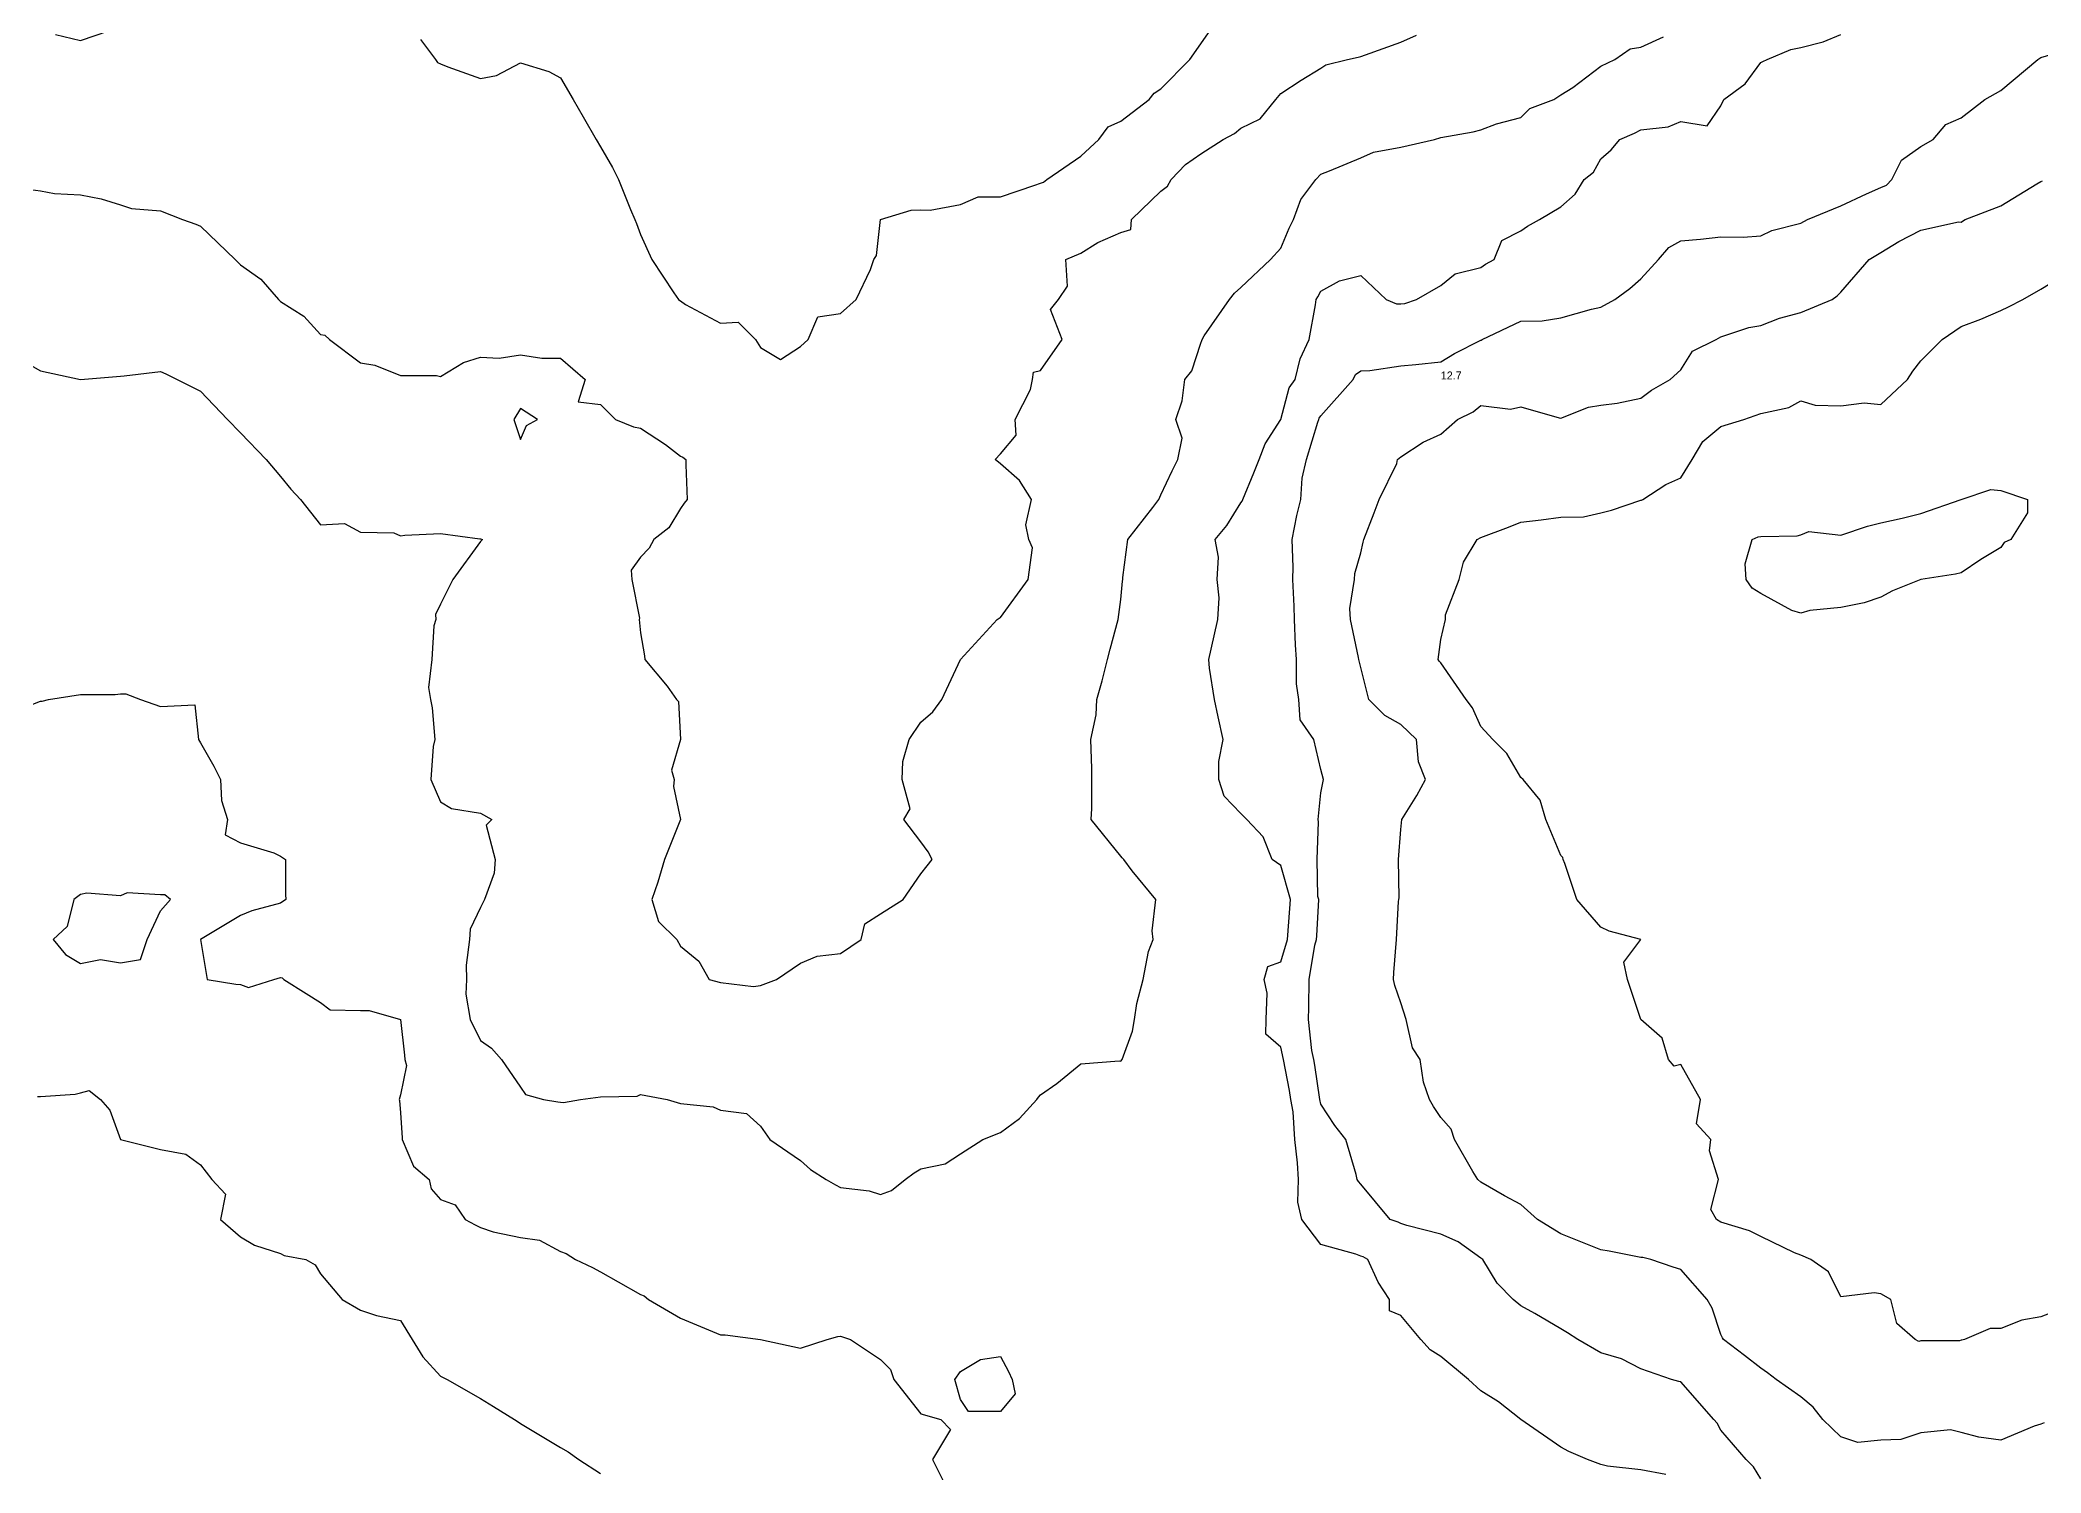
# Model space of a CAD drawing. Extents: x 0 to 650, y 0 to 881.
# Drawn here: x 235 to 485, y 258.3 to 437.4 of the extents above; entities that cross this region are included whole.
import ezdxf

# ---------------------------------------------------------------- set-up
doc = ezdxf.new("R2010")
doc.units = 0
for name, color, linetype in [('CONTOURS_MAJEURES', 3, 'CONTINUOUS'), ('CONTOURS_MINEURES', 8, 'CONTINUOUS'), ('POINTS_COTES', 7, 'CONTINUOUS')]:
    doc.layers.add(name, color=color, linetype=linetype)

msp = doc.modelspace()

# ---------------------------------------------------------------- linework, layer by layer
at = {"layer": 'CONTOURS_MAJEURES'}
for points in [[(232.499, 397.501), (235.003, 396.073), (240, 395.003), (244.997, 395.402), (245.452, 395.457), (250.005, 396.002), (250.699, 395.696), (252.087, 395.003), (254.03, 394.029), (255.002, 393.542), (258.4, 389.995), (259.999, 388.33), (263.197, 384.999), (264.996, 382.857), (266.303, 381.306), (267.5, 380.002), (270.004, 376.84), (273.002, 376.998), (275.001, 375.926), (279.165, 375.829), (279.998, 375.456), (280.563, 375.56), (284.995, 375.765), (289.914, 375.084), (290.003, 375.084), (290.23, 374.995), (290.003, 374.732), (286.536, 369.998), (284.995, 366.924), (284.371, 365.627), (284.401, 365.002), (284.189, 364.194), (283.935, 359.995), (283.51, 356.484), (283.746, 354.998), (283.958, 353.961), (284.282, 350.002), (284.099, 349.105), (283.806, 345.005), (284.995, 342.223), (286.377, 341.379), (290.003, 340.799), (291.431, 339.998), (290.717, 339.284), (291.844, 335.001), (291.71, 333.295), (290.503, 330.005), (290.336, 329.671), (290.003, 329.004), (288.725, 326.276), (288.638, 324.998), (288.2, 321.8), (288.236, 320.001), (288.164, 318.166), (288.692, 315.005), (290.003, 312.382), (291.391, 311.388), (292.633, 309.997), (295, 306.538), (295.606, 305.606), (297.856, 305.001), (299.679, 304.682), (299.998, 304.668), (300.382, 304.617), (302.496, 305.001), (304.995, 305.32), (309.585, 305.417), (310.003, 305.606), (313.334, 305.001), (315, 304.501), (319.088, 304.092), (319.997, 303.668), (323.237, 303.237), (325.005, 301.67), (326.158, 300.004), (330.002, 297.369), (331.251, 296.249), (333.214, 294.997), (334.342, 294.34), (334.999, 293.998), (338.568, 293.569), (339.996, 293.094), (341.378, 293.619), (343.078, 294.997), (344.196, 295.805), (345.004, 296.315), (348.046, 296.956), (350.001, 298.216), (352.777, 300.004), (354.998, 300.873), (357.372, 302.628), (359.52, 305.001), (359.71, 305.286), (359.996, 305.556), (361.999, 306.999), (365.003, 309.462), (369.808, 309.805), (370.001, 309.797), (370.167, 309.997), (371.463, 313.539), (371.714, 315.005), (371.999, 317.003), (372.804, 320.001), (373.483, 323.483), (374.037, 324.998), (373.934, 326.063), (374.403, 330.005), (371.428, 333.574), (370.385, 335.001), (370.182, 335.183), (370.001, 335.401), (366.293, 339.998), (366.382, 341.379), (366.382, 345.005), (366.382, 346.384), (366.253, 350.002), (366.914, 353.088), (367.033, 354.998), (367.685, 357.314), (368.335, 359.995), (368.692, 361.306), (369.698, 365.002), (370.001, 367.5), (370.218, 369.781), (370.25, 369.998), (370.264, 370.261), (370.909, 374.995), (373.998, 379.001), (374.785, 380.002), (374.998, 380.59), (376.412, 383.585), (377.139, 384.999), (377.675, 387.675), (376.901, 389.995), (377.675, 392.32), (377.996, 395.003), (378.908, 396.089), (379.995, 399.545), (380.134, 399.86), (380.162, 399.999), (380.45, 400.453), (383.612, 404.995), (384.208, 405.79), (385.003, 406.513), (388.71, 410.003), (390, 411.43), (391.063, 413.936), (391.612, 414.999), (392.498, 417.497), (394.372, 419.996), (394.997, 420.678), (396.11, 421.108), (400.005, 422.717), (401.571, 423.434), (405.002, 424.037), (409.23, 425.003), (409.999, 425.253), (414.039, 425.96), (414.996, 426.218), (416.956, 426.958), (420.004, 427.743), (421.132, 428.871), (424.119, 429.999), (425.001, 430.576), (426.5, 431.498), (429.998, 434.183), (431.747, 434.996), (433.67, 436.324), (434.996, 436.546), (437.826, 437.826)], [(477.503, 372.497), (475.005, 370.831), (474.337, 370.665), (469.997, 369.998), (466.428, 368.571), (465, 367.778), (462.918, 367.084), (460.003, 366.501), (456.108, 366.112), (454.995, 365.771), (453.884, 366.112), (449.998, 368.25), (448.905, 368.905), (448.157, 369.998), (448.054, 371.941), (448.927, 374.995), (449.657, 375.336), (449.998, 375.361), (454.519, 375.472), (454.995, 375.602), (455.996, 375.996), (460.003, 375.551), (463.334, 376.664), (465, 377.103), (467.665, 377.665), (469.997, 378.25), (475.005, 380.002), (478.753, 381.251), (480.002, 381.113), (483.333, 380.002), (483.333, 378.333), (481.251, 374.995), (480.386, 374.61), (480.002, 373.996), (477.503, 372.497)]]:
    msp.add_lwpolyline(points, dxfattribs=at)
at = {"layer": 'CONTOURS_MINEURES'}
for points in [[(232.499, 397.501), (235.003, 396.073), (240, 395.003), (244.997, 395.402), (245.452, 395.457), (250.005, 396.002), (250.699, 395.696), (252.087, 395.003), (254.03, 394.029), (255.002, 393.542), (258.4, 389.995), (259.999, 388.33), (263.197, 384.999), (264.996, 382.857), (266.303, 381.306), (267.5, 380.002), (270.004, 376.84), (273.002, 376.998), (275.001, 375.926), (279.165, 375.829), (279.998, 375.456), (280.563, 375.56), (284.995, 375.765), (289.914, 375.084), (290.003, 375.084), (290.23, 374.995), (290.003, 374.732), (286.536, 369.998), (284.995, 366.924), (284.371, 365.627), (284.401, 365.002), (284.189, 364.194), (283.935, 359.995), (283.51, 356.484), (283.746, 354.998), (283.958, 353.961), (284.282, 350.002), (284.099, 349.105), (283.806, 345.005), (284.995, 342.223), (286.377, 341.379), (290.003, 340.799), (291.431, 339.998), (290.717, 339.284), (291.844, 335.001), (291.71, 333.295), (290.503, 330.005), (290.336, 329.671), (290.003, 329.004), (288.725, 326.276), (288.638, 324.998), (288.2, 321.8), (288.236, 320.001), (288.164, 318.166), (288.692, 315.005), (290.003, 312.382), (291.391, 311.388), (292.633, 309.997), (295, 306.538), (295.606, 305.606), (297.856, 305.001), (299.679, 304.682), (299.998, 304.668), (300.382, 304.617), (302.496, 305.001), (304.995, 305.32), (309.585, 305.417), (310.003, 305.606), (313.334, 305.001), (315, 304.501), (319.088, 304.092), (319.997, 303.668), (323.237, 303.237), (325.005, 301.67), (326.158, 300.004), (330.002, 297.369), (331.251, 296.249), (333.214, 294.997), (334.342, 294.34), (334.999, 293.998), (338.568, 293.569), (339.996, 293.094), (341.378, 293.619), (343.078, 294.997), (344.196, 295.805), (345.004, 296.315), (348.046, 296.956), (350.001, 298.216), (352.777, 300.004), (354.998, 300.873), (357.372, 302.628), (359.52, 305.001), (359.71, 305.286), (359.996, 305.556), (361.999, 306.999), (365.003, 309.462), (369.808, 309.805), (370.001, 309.797), (370.167, 309.997), (371.463, 313.539), (371.714, 315.005), (371.999, 317.003), (372.804, 320.001), (373.483, 323.483), (374.037, 324.998), (373.934, 326.063), (374.403, 330.005), (371.428, 333.574), (370.385, 335.001), (370.182, 335.183), (370.001, 335.401), (366.293, 339.998), (366.382, 341.379), (366.382, 345.005), (366.382, 346.384), (366.253, 350.002), (366.914, 353.088), (367.033, 354.998), (367.685, 357.314), (368.335, 359.995), (368.692, 361.306), (369.698, 365.002), (370.001, 367.5), (370.218, 369.781), (370.25, 369.998), (370.264, 370.261), (370.909, 374.995), (373.998, 379.001), (374.785, 380.002), (374.998, 380.59), (376.412, 383.585), (377.139, 384.999), (377.675, 387.675), (376.901, 389.995), (377.675, 392.32), (377.996, 395.003), (378.908, 396.089), (379.995, 399.545), (380.134, 399.86), (380.162, 399.999), (380.45, 400.453), (383.612, 404.995), (384.208, 405.79), (385.003, 406.513), (388.71, 410.003), (390, 411.43), (391.063, 413.936), (391.612, 414.999), (392.498, 417.497), (394.372, 419.996), (394.997, 420.678), (396.11, 421.108), (400.005, 422.717), (401.571, 423.434), (405.002, 424.037), (409.23, 425.003), (409.999, 425.253), (414.039, 425.96), (414.996, 426.218), (416.956, 426.958), (420.004, 427.743), (421.132, 428.871), (424.119, 429.999), (425.001, 430.576), (426.5, 431.498), (429.998, 434.183), (431.747, 434.996), (433.67, 436.324), (434.996, 436.546), (437.826, 437.826)], [(233.751, 418.747), (235.003, 418.597), (236.752, 418.247), (240, 418.092), (242.598, 417.597), (244.997, 416.84), (246.399, 416.398), (250.005, 416.085), (252.781, 414.999), (254.414, 414.411), (255.002, 414.166), (259.347, 410.003), (259.68, 409.683), (259.999, 409.35), (262.562, 407.563), (264.758, 404.995), (264.996, 404.757), (267.942, 402.938), (270.004, 400.623), (270.53, 400.525), (271.114, 399.999), (275.001, 397.084), (276.786, 396.787), (279.998, 395.502), (284.496, 395.502), (284.995, 395.387), (287.857, 397.144), (290.003, 397.813), (292.335, 397.667), (295, 398.077), (297.666, 397.667), (299.998, 397.667), (303.073, 395.003), (302.219, 392.221), (304.995, 391.873), (306.873, 389.995), (309.108, 389.103), (310.003, 388.909), (313.126, 386.872), (315, 385.427), (315.294, 385.293), (315.652, 384.999), (315.652, 384.347), (315.833, 380.002), (315.465, 379.536), (315, 378.889), (313.542, 376.455), (311.668, 374.995), (311.063, 373.935), (310.003, 372.809), (308.817, 371.182), (308.903, 369.998), (309.851, 365.153), (309.824, 365.002), (310.003, 363.333), (310.479, 360.471), (310.529, 359.995), (313.334, 356.664), (314.5, 354.998), (314.762, 354.76), (315, 350.002), (313.847, 346.158), (314.189, 345.005), (314.118, 344.122), (315, 339.998), (313.001, 335.001), (312.144, 332.146), (311.408, 330.005), (312.263, 327.263), (314.524, 324.998), (315, 324.165), (317.271, 322.272), (318.569, 320.001), (319.997, 319.601), (324.11, 319.109), (325.005, 319.244), (327.004, 320.001), (330.002, 322.027), (332.076, 322.924), (334.999, 323.228), (337.573, 324.998), (338.046, 326.952), (339.996, 328.202), (342.813, 330.005), (345.004, 333.185), (345.804, 334.202), (346.432, 335.001), (345.956, 335.953), (345.004, 337.222), (342.917, 339.998), (343.686, 341.316), (342.693, 345.005), (342.778, 347.226), (343.573, 350.002), (345.004, 352.143), (346.542, 353.461), (347.669, 354.998), (350.001, 359.995), (354.564, 365.002), (354.829, 365.171), (354.998, 365.246), (358.417, 369.998), (358.976, 373.975), (358.526, 374.995), (358.145, 376.849), (358.86, 380.002), (357.358, 382.362), (354.998, 384.473), (354.332, 384.999), (354.998, 385.712), (356.933, 388.061), (356.816, 389.995), (358.746, 393.751), (358.996, 395.003), (359.087, 395.911), (359.996, 396.113), (362.692, 399.999), (361.247, 403.746), (362.221, 404.995), (363.334, 406.664), (363.125, 410.003), (365.003, 410.792), (367.145, 412.144), (370.001, 413.4), (371.25, 413.75), (371.333, 414.999), (374.998, 418.545), (375.831, 419.163), (376.32, 419.996), (378.102, 421.892), (379.995, 423.206), (382.799, 425.003), (384.227, 425.777), (385.003, 426.412), (387.415, 427.587), (389.375, 429.999), (390, 430.74), (392.554, 432.442), (394.997, 433.925), (395.65, 434.344), (398.336, 434.996), (399.685, 435.316), (400.005, 435.402), (400.604, 435.597), (405.002, 437.179), (406.965, 438.036)], [(236.877, 438.126), (240, 437.38), (243.569, 438.573)], [(282.497, 437.5), (284.371, 434.996), (284.639, 434.639), (284.995, 434.47), (285.906, 434.087), (290.003, 432.645), (292.002, 432.997), (295, 434.612), (298.528, 433.526), (299.998, 432.725), (301.576, 429.999), (302.829, 427.834), (304.469, 425.003), (304.995, 424.093), (306.497, 421.498), (307.248, 419.996), (308.751, 416.248), (309.287, 414.999), (309.502, 414.5), (310.003, 413.126), (311.391, 410.003), (314.167, 405.83), (314.75, 404.995), (314.902, 404.897), (315, 404.829), (315.624, 404.371), (319.997, 402.056), (322.188, 402.185), (324.379, 399.999), (325.005, 399), (327.503, 397.501), (330.002, 399.13), (330.954, 399.999), (332.167, 402.83), (334.999, 403.266), (336.954, 404.995), (338.747, 408.751), (339.163, 410.003), (339.497, 410.502), (339.996, 414.999), (343.836, 416.165), (345.004, 416.205), (346.17, 416.165), (350.001, 416.89), (352.17, 417.827), (354.998, 417.827), (359.282, 419.282), (359.996, 419.55), (360.339, 419.653), (360.778, 419.996), (365.003, 422.935), (367.264, 425.003), (368.426, 426.577), (370.001, 427.301), (373.551, 429.999), (374.201, 430.796), (374.998, 431.34), (378.654, 434.996), (379.995, 436.963), (381.247, 438.751)], [(438.125, 258.126), (434.996, 258.705), (430.831, 259.167), (429.998, 259.375), (428.333, 260), (426.001, 260.999), (425.001, 261.537), (420.004, 264.996), (417.2, 267.2), (414.996, 268.55), (413.445, 270.004), (409.999, 272.859), (408.684, 273.685), (407.501, 275), (405.002, 277.998), (403.574, 278.569), (403.574, 279.997), (402.159, 282.155), (400.879, 285.004), (400.309, 285.308), (400.005, 285.416), (399.367, 285.64), (394.997, 286.845), (392.622, 290.001), (392.136, 292.136), (392.203, 294.997), (392.088, 297.09), (391.776, 300.004), (391.548, 303.453), (391.267, 305.001), (391.107, 306.108), (390.341, 309.997), (390, 311.551), (388.149, 313.15), (388.183, 315.005), (388.303, 318.304), (387.908, 320.001), (388.394, 321.607), (390, 322.195), (390.839, 324.998), (391.148, 328.855), (391.205, 330.005), (390, 334.252), (388.929, 335.001), (387.822, 337.82), (385.752, 339.998), (385.003, 340.749), (382.926, 342.929), (382.256, 345.005), (382.256, 347.262), (382.82, 350.002), (382.165, 352.833), (381.708, 354.998), (381.09, 358.902), (381.026, 359.995), (381.293, 361.293), (382.141, 365.002), (382.296, 367.703), (382.071, 369.998), (382.208, 372.787), (381.825, 374.995), (383.263, 376.734), (385.003, 379.585), (385.197, 379.807), (385.253, 380.002), (386.649, 383.353), (387.296, 384.999), (388.037, 386.962), (390, 389.995), (391.052, 393.948), (391.817, 395.003), (392.419, 397.58), (393.536, 399.999), (394.337, 404.335), (394.433, 404.995), (394.644, 405.349), (394.997, 406.058), (397.334, 407.332), (400.005, 408), (403.161, 404.995), (404.455, 404.449), (405.002, 404.457), (405.495, 404.503), (406.945, 404.995), (409.999, 406.772), (411.784, 408.214), (414.996, 409.001), (415.589, 409.41), (416.666, 410.003), (417.632, 412.37), (420.004, 413.6), (420.837, 414.166), (422.336, 414.999), (425.001, 416.598), (426.809, 418.188), (427.931, 419.996), (429.061, 420.935), (429.998, 422.608), (431.277, 423.722), (432.388, 425.003), (434.207, 425.792), (434.996, 426.227), (438.427, 426.576), (440.003, 427.238), (443.283, 426.721), (445.001, 429.231), (445.371, 429.999), (448.015, 431.982), (449.998, 434.626), (450.236, 434.758), (450.766, 434.996), (453.746, 436.248), (454.995, 436.526), (457.777, 437.221), (460.003, 438.126)], [(449.998, 257.588), (449.077, 259.08), (448.157, 260), (445.001, 263.634), (444.537, 264.533), (444.136, 264.996), (440.003, 269.677), (439.744, 269.745), (438.848, 270.004), (434.996, 271.319), (432.583, 272.588), (429.998, 273.335), (427.115, 275), (425.822, 275.821), (425.001, 276.309), (421.768, 278.233), (420.004, 279.186), (419.035, 279.997), (417.049, 282.049), (415.26, 285.004), (414.996, 285.171), (412.182, 287.187), (409.999, 288.171), (405.756, 289.246), (405.002, 289.468), (404.654, 289.653), (403.669, 290.001), (400.005, 294.397), (399.732, 294.724), (399.535, 294.997), (399.404, 295.598), (398.145, 300.004), (396.746, 301.749), (394.997, 304.401), (394.888, 305.001), (394.27, 309.27), (394.126, 309.997), (393.881, 311.115), (393.476, 315.005), (393.502, 316.499), (393.563, 320.001), (394.268, 324.269), (394.486, 324.998), (394.524, 325.471), (394.749, 330.005), (394.651, 330.351), (394.56, 335.001), (394.697, 339.698), (394.66, 339.998), (394.997, 343.336), (395.324, 345.005), (394.997, 346.254), (394.148, 350.002), (392.443, 352.444), (392.26, 354.998), (391.978, 356.976), (391.978, 359.995), (391.843, 361.842), (391.716, 365.002), (391.666, 366.667), (391.494, 369.998), (391.541, 371.54), (391.428, 374.995), (391.989, 378.009), (392.498, 380.002), (392.686, 382.688), (393.219, 384.999), (394.65, 389.648), (394.759, 389.995), (394.809, 390.183), (394.997, 390.442), (399.051, 395.003), (399.359, 395.647), (400.005, 396.093), (401.115, 396.113), (405.002, 396.72), (406.897, 396.898), (409.999, 397.232), (411.729, 398.269), (414.996, 399.927), (415.061, 399.934), (415.169, 399.999), (420.004, 402.292), (422.664, 402.336), (425.001, 402.733), (428.815, 403.812), (429.998, 404.039), (431.728, 404.995), (433.603, 406.391), (434.996, 407.575), (437.221, 410.003), (438.509, 411.494), (440.003, 412.327), (442.449, 412.554), (445.001, 412.858), (447.79, 412.791), (449.998, 412.979), (451.374, 413.623), (454.995, 414.545), (455.829, 414.999), (460.003, 416.734), (463.206, 418.202), (465, 419.01), (465.679, 419.316), (466.345, 419.996), (467.562, 422.435), (469.997, 424.132), (471.538, 425.003), (473.127, 426.877), (475.005, 427.728), (478.003, 429.999), (480.002, 431.135), (484.594, 434.996), (484.999, 435.274), (488.64, 436.355)], [(449.998, 401.762), (452.32, 402.673), (454.995, 403.389), (458.914, 404.995), (459.547, 405.451), (460.003, 405.923), (463.549, 410.003), (465, 410.868), (467.249, 412.251), (469.997, 413.691), (474.701, 414.696), (475.005, 414.677), (475.19, 414.814), (475.531, 414.999), (480.002, 416.698), (484.473, 419.47), (484.999, 419.769), (485.169, 419.826)], [(489.626, 279.627), (484.999, 277.839), (482.597, 277.402), (480.002, 276.351), (478.651, 276.351), (475.459, 275), (475.096, 274.909), (475.005, 274.902), (474.832, 274.828), (469.997, 274.828), (469.747, 274.75), (469.283, 275), (466.999, 276.999), (466.249, 279.997), (465, 280.712), (464.167, 280.831), (460.003, 280.31), (458.438, 283.439), (456.247, 285.004), (454.995, 285.525), (454.189, 285.81), (449.998, 287.871), (448.57, 288.573), (445.001, 289.644), (444.433, 290.001), (443.751, 291.25), (444.688, 294.997), (443.573, 298.574), (443.751, 300.004), (441.959, 301.96), (442.457, 305.001), (440.003, 309.353), (439.169, 309.165), (438.463, 309.997), (437.647, 312.648), (434.996, 315.005), (433.33, 320.001), (432.854, 322.142), (434.996, 324.998), (431.05, 326.052), (429.998, 326.538), (427, 330.005), (425.501, 334.502), (425.279, 335.001), (425.264, 335.264), (425.001, 335.501), (423.127, 339.998), (422.422, 342.421), (420.298, 345.005), (420.004, 345.232), (418.251, 348.253), (416.499, 350.002), (414.996, 351.608), (413.941, 353.943), (413.17, 354.998), (409.999, 359.578), (409.788, 359.783), (409.658, 359.995), (409.999, 362.498), (410.599, 365.002), (410.599, 365.602), (412.315, 369.998), (412.841, 372.154), (414.528, 374.995), (414.996, 375.258), (418.463, 376.536), (420.004, 377.18), (422.544, 377.457), (425.001, 377.777), (427.83, 377.829), (429.998, 378.333), (431.351, 378.647), (434.996, 379.923), (435.068, 379.93), (435.259, 380.002), (438.125, 381.876), (440.003, 382.728), (441.391, 384.999), (442.76, 387.238), (445.001, 389.145), (447.856, 389.995), (449.998, 390.765), (453.506, 391.487), (454.995, 392.332), (456.793, 391.793), (460.003, 391.708), (462.908, 392.091), (465, 391.873), (468.331, 395.003), (468.97, 396.029), (469.997, 397.345), (472.657, 399.999), (475.005, 401.628), (477.464, 402.537), (480.002, 403.633), (480.925, 404.073), (482.728, 404.995), (484.999, 406.313), (487.293, 407.704)], [(485.416, 264.58), (484.999, 264.397), (484.166, 264.164), (480.002, 262.418), (477.226, 262.776), (475.005, 263.376), (473.698, 263.693), (469.997, 263.331), (467.498, 262.498), (465, 262.383), (462.12, 262.117), (460.003, 262.839), (457.737, 264.996), (456.531, 266.532), (454.995, 267.805), (451.893, 270.004), (450.831, 270.837), (449.998, 271.413), (447.97, 272.973), (445.334, 275), (445.204, 275.204), (445.001, 275.625), (443.89, 278.886), (443.294, 279.997), (440.003, 283.752), (439.044, 284.045), (436.248, 285.004), (435.23, 285.238), (434.996, 285.238), (431.037, 286.042), (429.998, 286.215), (427.283, 287.285), (425.001, 288.184), (422.076, 290.001), (420.004, 291.847), (417.959, 292.956), (414.996, 294.664), (414.612, 294.997), (413.997, 295.998), (411.712, 300.004), (411.275, 301.28), (409.999, 302.73), (409.107, 304.109), (408.571, 305.001), (407.826, 307.173), (407.408, 309.997), (406.446, 311.444), (405.677, 315.005), (405.002, 317.087), (404.258, 319.257), (404.081, 320.001), (404.149, 320.854), (404.476, 324.998), (404.724, 329.727), (404.739, 330.005), (404.794, 330.213), (404.696, 335.001), (405.002, 338.749), (405.145, 339.998), (407.018, 342.985), (408.108, 345.005), (407.212, 347.215), (406.98, 350.002), (405.002, 351.863), (403.003, 353), (401.004, 354.998), (400.005, 358.995), (399.777, 359.995), (399.734, 360.265), (398.726, 365.002), (398.639, 366.365), (399.214, 369.998), (399.272, 370.73), (400.005, 373.329), (400.317, 374.683), (400.389, 374.995), (401.671, 378.333), (402.311, 380.002), (404.502, 384.499), (404.602, 384.999), (405.002, 385.343), (407.813, 387.185), (409.999, 388.178), (412.067, 389.995), (414.031, 390.962), (414.996, 391.732), (418.723, 391.276), (420.004, 391.569), (424.801, 390.195), (425.001, 390.162), (428.452, 391.545), (429.998, 391.803), (432.028, 392.029), (434.996, 392.682), (436.336, 393.663), (438.655, 395.003), (440.003, 396.209), (441.469, 398.533), (444.401, 399.999), (445.001, 400.34), (448.473, 401.523), (449.998, 401.762)], [(294.168, 389.995), (295, 387.497), (295.75, 389.246), (297.142, 389.995), (295, 391.361), (294.168, 389.995)], [(477.503, 372.497), (475.005, 370.831), (474.337, 370.665), (469.997, 369.998), (466.428, 368.571), (465, 367.778), (462.918, 367.084), (460.003, 366.501), (456.108, 366.112), (454.995, 365.771), (453.884, 366.112), (449.998, 368.25), (448.905, 368.905), (448.157, 369.998), (448.054, 371.941), (448.927, 374.995), (449.657, 375.336), (449.998, 375.361), (454.519, 375.472), (454.995, 375.602), (455.996, 375.996), (460.003, 375.551), (463.334, 376.664), (465, 377.103), (467.665, 377.665), (469.997, 378.25), (475.005, 380.002), (478.753, 381.251), (480.002, 381.113), (483.333, 380.002), (483.333, 378.333), (481.251, 374.995), (480.386, 374.61), (480.002, 373.996), (477.503, 372.497)], [(231.569, 353.428), (235.003, 354.798), (235.22, 354.781), (236.002, 354.998), (240, 355.643), (244.352, 355.643), (244.997, 355.687), (245.688, 355.687), (247.501, 354.998), (250.005, 354.129), (254.32, 354.317), (254.752, 350.002), (255.002, 349.585), (256.668, 346.671), (257.5, 345.005), (257.619, 342.382), (258.387, 339.998), (258.077, 338.076), (259.999, 337.059), (264.163, 335.834), (264.996, 335.401), (265.622, 335.001), (265.622, 330.63), (265.664, 330.005), (264.996, 329.55), (261.427, 328.574), (259.999, 328.002), (255.002, 324.998), (255.835, 320.001), (259.418, 319.42), (259.999, 319.377), (260.998, 319.002), (264.163, 320.001), (264.996, 320.239), (265.214, 320.218), (265.414, 320.001), (268.227, 318.228), (270.004, 317.108), (271.215, 316.216), (275.001, 316.098), (276.094, 316.098), (279.998, 315.005), (280.518, 310.518), (280.539, 309.997), (280.739, 309.257), (279.998, 305.556), (279.832, 305.001), (279.863, 304.866), (279.998, 303.335), (280.207, 300.213), (280.231, 300.004), (281.637, 296.639), (283.568, 294.997), (283.82, 293.821), (284.995, 292.499), (286.817, 291.817), (288.077, 290.001), (289.327, 289.325), (290.003, 289.001), (291.565, 288.439), (295, 287.752), (297.39, 287.394), (299.998, 286.003), (300.712, 285.718), (301.872, 285.004), (303.995, 284.003), (304.995, 283.439), (307.198, 282.2), (310.003, 280.623), (310.437, 280.432), (311.002, 279.997), (315, 277.645), (318.997, 276), (319.997, 275.555), (320.553, 275.555), (325.005, 275), (330.002, 273.89), (333.333, 275), (334.642, 275.357), (334.999, 275.417), (336.248, 275), (339.996, 272.502), (341.248, 271.253), (341.665, 270.004), (345.004, 265.712), (347.503, 264.996), (348.752, 263.747), (346.503, 260), (348.002, 257.002)], [(240, 322), (242.498, 322.499), (244.997, 322.058), (247.501, 322.499), (248.335, 324.998), (250.005, 328.574), (251.254, 330.005), (250.56, 330.56), (250.005, 330.593), (245.832, 330.838), (244.997, 330.433), (240.789, 330.794), (240, 330.63), (239.189, 330.005), (238.37, 326.63), (236.593, 324.998), (238.126, 323.124), (240, 322)], [(234.632, 305.371), (235.003, 305.358), (239.333, 305.667), (240, 305.834), (241.11, 306.111), (242.498, 305.001), (243.664, 303.668), (244.997, 300.004), (250.005, 298.753), (253.161, 298.16), (255.002, 296.818), (256.43, 294.997), (258.148, 293.146), (257.5, 290.001), (259.999, 287.823), (261.772, 286.777), (264.996, 285.748), (265.476, 285.483), (268.183, 285.004), (269.336, 284.337), (270.004, 283.183), (272.695, 279.997), (275.001, 278.634), (277, 277.998), (279.998, 277.367), (281.449, 275), (282.797, 272.802), (284.995, 270.42), (285.83, 270.004), (290.003, 267.619), (291.62, 266.616), (294.232, 264.996), (294.688, 264.684), (295, 264.497), (296.25, 263.747), (299.998, 261.499), (300.935, 260.937), (302.304, 260), (304.995, 258.251)], [(354.998, 265.998), (351.001, 265.998), (350.001, 267.5), (349.287, 270.004), (350.001, 271.003), (352.5, 272.502), (354.998, 272.859), (355.998, 271.003), (356.426, 270.004), (356.816, 268.183), (354.998, 265.998)]]:
    msp.add_lwpolyline(points, dxfattribs=at)

# ---------------------------------------------------------------- texts
at = {"layer": 'POINTS_COTES'}
msp.add_text('12.7', height=1, dxfattribs=at).set_placement((409.999, 395.003))

doc.saveas('drawing.dxf')
